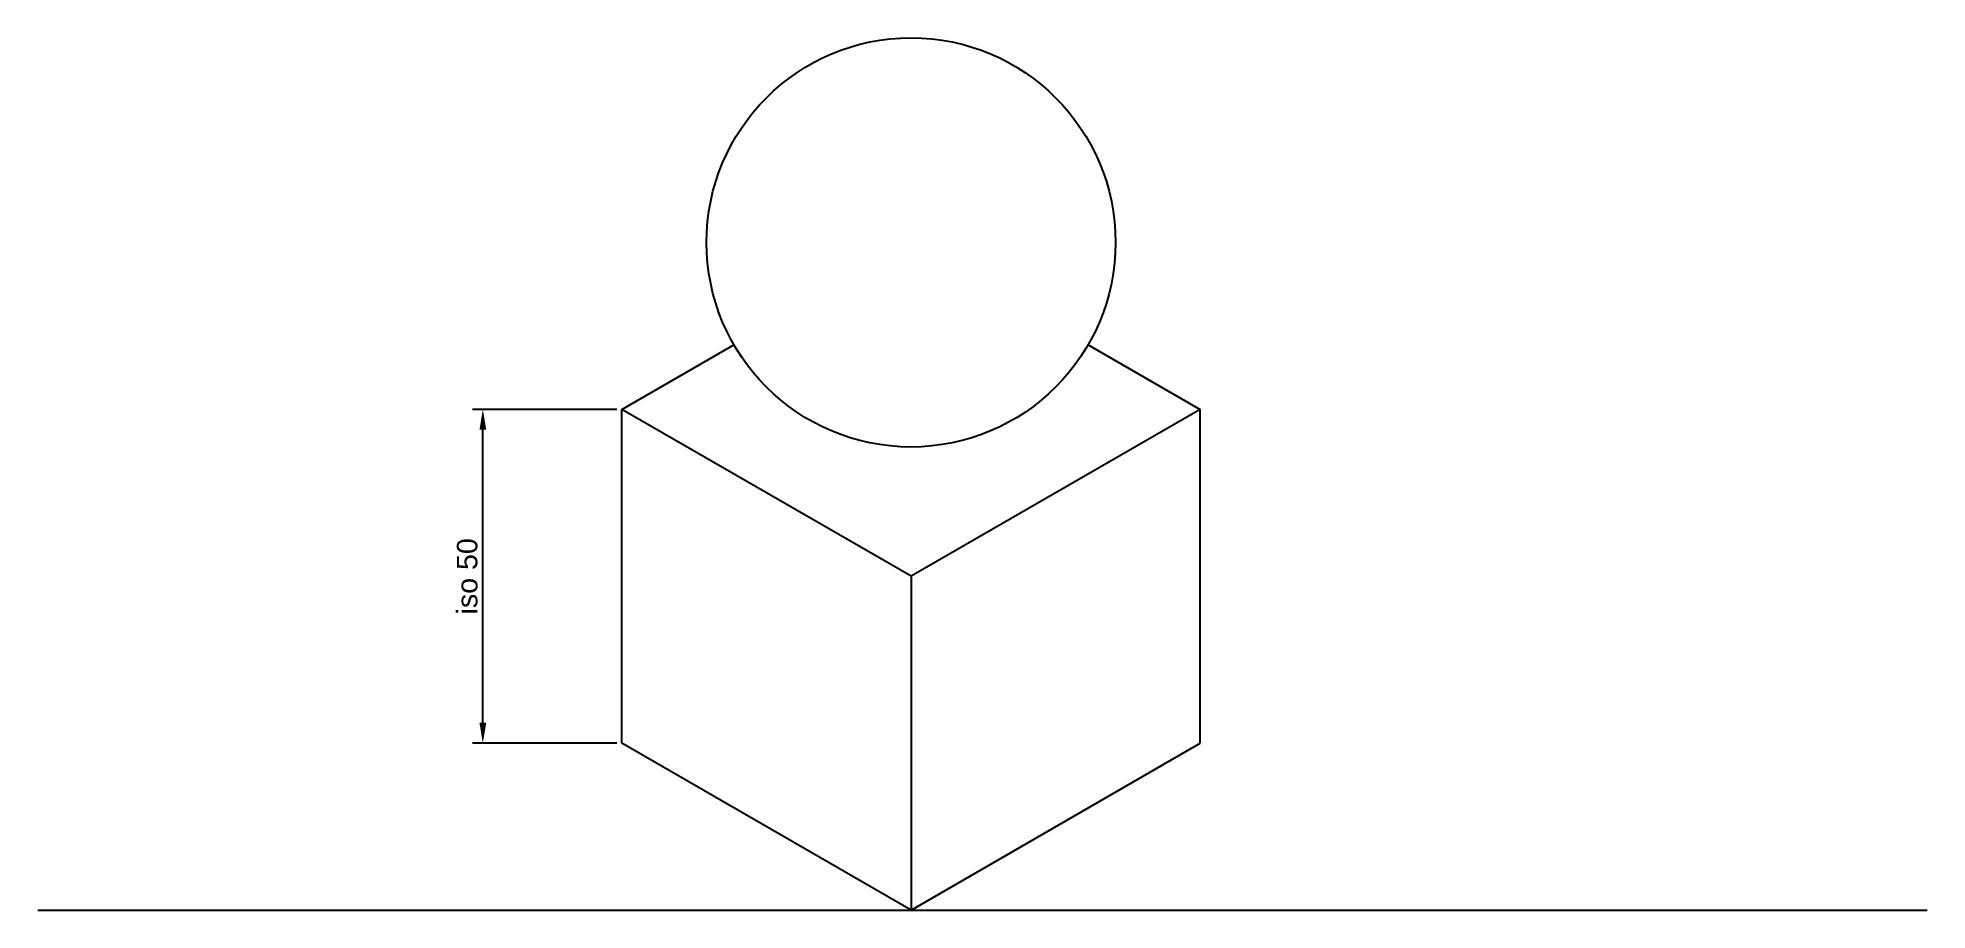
# Paper-space layout 'Layout1' of a CAD drawing. Header units: millimetres. Extents: x 16 to 247, y 49 to 156.
import ezdxf

# ---------------------------------------------------------------- set-up
doc = ezdxf.new("R2010")
doc.units = ezdxf.units.MM
doc.styles.get("Standard").update_dxf_attribs({"font": 'arial.ttf'})
doc.dimstyles.new('ISO-25', dxfattribs={"dimtxt": 2.5, "dimasz": 2.5, "dimexe": 1.25, "dimexo": 0.625, "dimtad": 1, "dimdec": 0, "dimdsep": 46, "dimtxsty": 'Standard', "dimcen": 2.5, "dimadec": 0, "dimazin": 2, "dimtfac": 1, "dimtdec": 0, "dimtmove": 0, "dimatfit": 3, "dimfxl": 1, "dimarcsym": 0})

# ---------------------------------------------------------------- blocks, each defined once
blk = doc.blocks.new('*D2')
at = {"color": 0, "lineweight": -2, "transparency": 16777216}
for p, q in [((86.99, 110.67), (69.35, 110.67)), ((70.6, 72.37), (70.6, 108.17)), ((86.99, 69.87), (69.35, 69.87))]:
    blk.add_line(p, q, dxfattribs=at)
at = {"color": 0, "transparency": 16777216}
for points in [[(70.19, 108.17), (71.02, 108.17), (70.6, 110.67)], [(70.19, 72.37), (71.02, 72.37), (70.6, 69.87)]]:
    blk.add_solid(points, dxfattribs=at)
at = {"layer": 'Defpoints', "color": 0, "transparency": 16777216}
for p in [(70.6, 110.67), (87.61, 110.67), (87.61, 69.87)]:
    blk.add_point(p, dxfattribs=at)
at = {"color": 0, "transparency": 16777216, "insert": (68.7, 90.27), "char_height": 2.5, "attachment_point": 5, "rotation": 90}
blk.add_mtext('iso 50', dxfattribs=at)

psp = doc.layouts.get("Layout1")

# ---------------------------------------------------------------- linework, layer by layer
for p, q in [((87.61, 110.67), (101.29, 118.57)), ((144.6, 118.57), (158.28, 110.67)), ((87.61, 69.87), (87.61, 110.67)), ((122.95, 90.27), (87.61, 110.67)), ((158.28, 110.67), (122.95, 90.27)), ((158.28, 69.87), (158.28, 110.67)), ((122.95, 90.27), (122.95, 49.47)), ((122.95, 49.47), (87.61, 69.87)), ((122.95, 49.47), (158.28, 69.87)), ((16.19, 49.47), (247.18, 49.47))]:
    psp.add_line(p, q)
psp.add_circle((122.95, 131.07), 25)

# ---------------------------------------------------------------- dimensions: what is measured, and where the dimension line sits
dim = psp.add_linear_dim(base=(70.6, 110.67), p1=(87.61, 69.87), p2=(87.61, 110.67), angle=90, text='iso 50', dimstyle='ISO-25')
dim.commit()
dim.dimension.update_dxf_attribs({"geometry": '*D2', "text_midpoint": (68.7, 90.27)})

doc.saveas('drawing.dxf')
